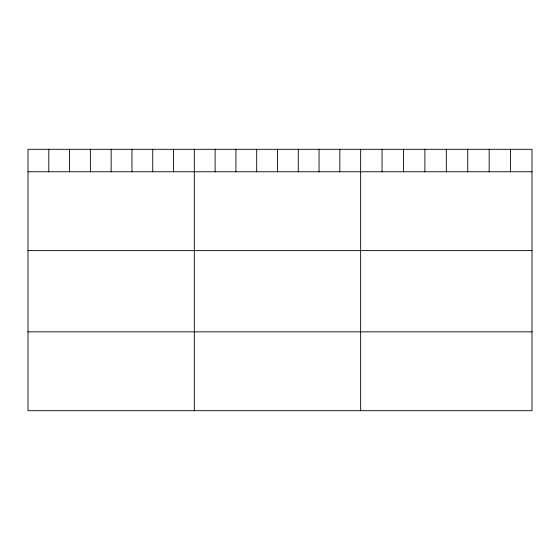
<?xml version="1.0" encoding="UTF-8"?>
<svg xmlns="http://www.w3.org/2000/svg" width="560" height="560" viewBox="0 0 560 560"><rect width="100%" height="100%" fill="white"/><g stroke="black" fill="none" stroke-linecap="round" stroke-linejoin="round"><path stroke-width="0.84" d="M532 171.766L532 410.697L28 410.697L28 149.303L532 149.303L532 171.766L28 171.766M28 250.614L532 250.614M28 331.849L532 331.849M510.58 149.303L510.58 171.766M489.16 149.303L489.16 171.766M467.74 149.303L467.74 171.766M446.32 149.303L446.32 171.766M424.9 149.303L424.9 171.766M403.48 149.303L403.48 171.766M382.06 149.303L382.06 171.766M360.64 149.303L360.64 410.697M339.85 149.303L339.85 171.766M319.06 149.303L319.06 171.766M298.27 149.303L298.27 171.766M277.48 149.303L277.48 171.766M256.69 149.303L256.69 171.766M235.9 149.303L235.9 171.766M215.11 149.303L215.11 171.766M194.32 149.303L194.32 410.697M173.53 149.303L173.53 171.766M152.74 149.303L152.74 171.766M131.95 149.303L131.95 171.766M111.16 149.303L111.16 171.766M90.37 149.303L90.37 171.766M69.58 149.303L69.58 171.766M48.79 149.303L48.79 171.766"/></g></svg>
